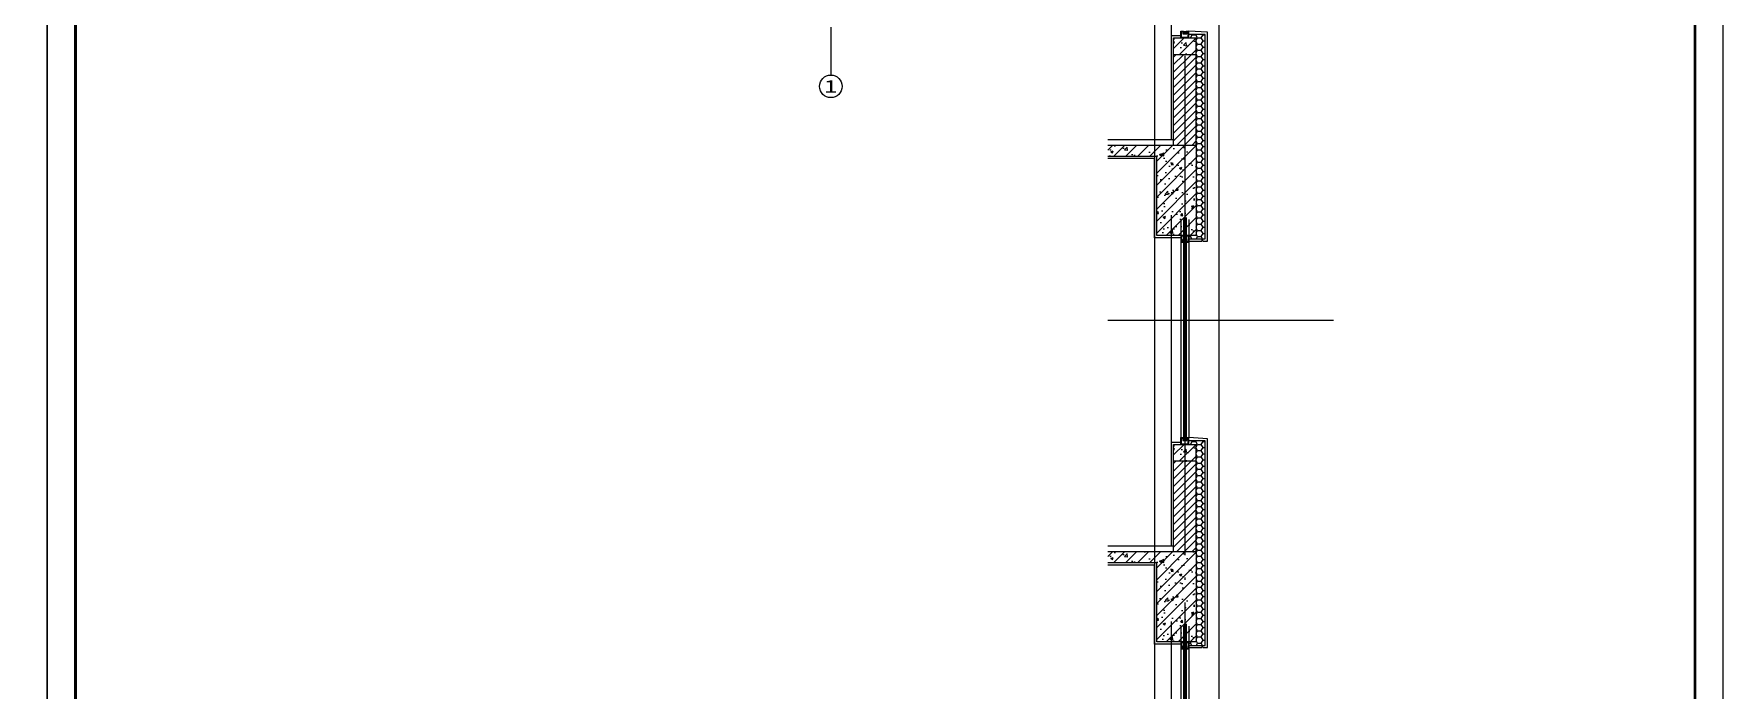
# Model space of a CAD drawing. Extents: x 39238 to 748440, y -374049 to 522939.
# Drawn here: x 733471 to 748440, y 226562 to 232374 of the extents above; entities that cross this region are included whole.
import ezdxf
from ezdxf.enums import TextEntityAlignment as Align

# ---------------------------------------------------------------- set-up
doc = ezdxf.new("R2010")
doc.units = 0
doc.header["$LTSCALE"] = 1000
doc.header["$MEASUREMENT"] = 0
doc.linetypes.add('DOTE', pattern=[2.42, 2, -0.2, 0.02, -0.2])
for name, color, linetype in [('AXIS', 3, 'Continuous'), ('AXIS_TEXT', 7, 'Continuous'), ('COLUMN', 9, 'Continuous'), ('DOTE', 1, 'DOTE'), ('Glass(玻璃)', 134, 'Continuous'), ('LINE_LOOK(看线)', 215, 'Continuous'), ('PUB_HATCH(详图填充)', 251, 'Continuous'), ('PUB_TITLE', 7, 'Continuous'), ('Steel(金属)', 151, 'Continuous'), ('WALL', 2, 'Continuous'), ('大样粉刷线', 43, 'Continuous')]:
    doc.layers.add(name, color=color, linetype=linetype)
doc.styles.add('-宋体', font='', dxfattribs={"width": 0.8})
doc.styles.add('COMPLEX', font='COMPLEX')
doc.styles.get('-宋体').set_extended_font_data('SimSun')
pattern_1 = [(45, (845795.69, 380297.74), (-53.03301, 53.03301), []), (50, (845795.69, 380297.74), (215.17805, -18.82564), [22.5, -247.5]), (355, (845795.69, 380297.74), (-41.6254, 225.65764), [18, -198]), (100.4514, (845813.62, 380296.17), (173.55281, 206.83186), [19.12206, -210.34263]), (46.1842, (845795.69, 380357.74), (320.1723, -49.6557), [33.75, -371.25]), (96.6356, (845822.37, 380353.6), (280.3988, 292.23536), [28.6831, -315.5139]), (351.1842, (845795.7, 380357.74), (280.3986, 292.2356), [27, -297]), (21, (845825.69, 380342.74), (179.07212, -120.78567), [22.5, -247.5]), (326, (845825.69, 380342.74), (72.9946, 217.54501), [18, -198]), (71.4514, (845840.6, 380332.68), (252.0668, 96.75915), [19.12206, -210.34263]), (37.5, (845795.69, 380297.74), (3.647957, 99.868156), [0, -195.6, 0, -201, 0, -198.75]), (7.5, (845795.69, 380297.74), (78.92086, 118.323514), [0, -114.6, 0, -191.1, 0, -75.75]), (327.5, (845728.79, 380297.74), (160.14673, -6.76646), [0, -75, 0, -234, 0, -310.5]), (317.5, (845698.79, 380297.74), (174.95585, 30.0315), [0, -97.5, 0, -155.4, 0, -220.5])]
pattern_2 = [(45, (845795.69, 383897.74), (-53.03301, 53.03301), []), (50, (845795.69, 383897.74), (215.17805, -18.82564), [22.5, -247.5]), (355, (845795.69, 383897.74), (-41.6254, 225.65764), [18, -198]), (100.4514, (845813.62, 383896.17), (173.55281, 206.83186), [19.12206, -210.34263]), (46.1842, (845795.69, 383957.74), (320.1723, -49.6557), [33.75, -371.25]), (96.6356, (845822.37, 383953.6), (280.3988, 292.23536), [28.6831, -315.5139]), (351.1842, (845795.7, 383957.74), (280.3986, 292.2356), [27, -297]), (21, (845825.69, 383942.74), (179.07212, -120.78567), [22.5, -247.5]), (326, (845825.69, 383942.74), (72.9946, 217.54501), [18, -198]), (71.4514, (845840.6, 383932.68), (252.0668, 96.75915), [19.12206, -210.34263]), (37.5, (845795.69, 383897.74), (3.647957, 99.868156), [0, -195.6, 0, -201, 0, -198.75]), (7.5, (845795.69, 383897.74), (78.92086, 118.323514), [0, -114.6, 0, -191.1, 0, -75.75]), (327.5, (845728.79, 383897.74), (160.14673, -6.76646), [0, -75, 0, -234, 0, -310.5]), (317.5, (845698.79, 383897.74), (174.95585, 30.0315), [0, -97.5, 0, -155.4, 0, -220.5])]

# ---------------------------------------------------------------- blocks, each defined once
blk = doc.blocks.new('A$C7CEB24DC')
at = {"layer": 'Steel(金属)'}
for p, q in [((-12, 60), (-35, 60)), ((-35, 0), (-35, 60)), ((35, 0), (-35, 0)), ((-17, 55), (-30, 55)), ((-30, 5), (-30, 55)), ((30, 5), (-30, 5)), ((-17, 55), (-17, 35)), ((17, 35), (-17, 35)), ((-12, 60), (-12, 40)), ((12, 40), (-12, 40)), ((12, 60), (12, 40)), ((35, 60), (12, 60)), ((17, 55), (17, 35)), ((30, 55), (17, 55)), ((30, 5), (30, 55)), ((35, 0), (35, 60))]:
    blk.add_line(p, q, dxfattribs=at)
blk = doc.blocks.new('_AXISO')
blk.add_circle((0, 0), 0.5)
at = {"layer": 'AXIS_TEXT', "style": 'COMPLEX', "width": 1.041667}
blk.add_attdef('A', text='', height=0.56, dxfattribs=at).set_placement((-0.25, -0.28), (0.25, -0.28), align=Align.FIT)

msp = doc.modelspace()

# ---------------------------------------------------------------- hatches: boundary and pattern name
at = {"layer": 'PUB_HATCH(详图填充)'}
h = msp.add_hatch(dxfattribs=at)
h.set_pattern_fill('钢筋混凝土', color=256, scale=30, style=0)
h.set_pattern_definition(pattern_2)
h.paths.add_polyline_path([(743670, 232339), (743570, 232339), (743570, 232189), (743670, 232189)])
h.paths.add_polyline_path([(743670, 232189), (743770, 232189), (743770, 232339), (743670, 232339)])
h = msp.add_hatch(dxfattribs=at)
h.set_pattern_fill('HONEY', color=256, scale=20, style=0)
h.set_pattern_definition([(0, (845795.687, 383897.742), (47.625, 27.4963), [31.75, -63.5]), (120, (845795.687, 383897.742), (-47.6249943, 27.49631), [31.75, -63.5]), (60, (845795.687, 383897.742), (5.7e-06, 54.99261), [-63.5, 31.75])])
h.paths.add_polyline_path([(743770, 231389), (743770, 230589), (743705, 230589), (743705, 230559), (743850, 230559), (743850, 232369), (743705, 232369), (743705, 232339), (743770, 232339), (743770, 232189)])
h = msp.add_hatch(dxfattribs=at)
h.set_pattern_fill('ANSI31', color=256, scale=30, style=0)
h.set_pattern_definition([(45, (845795.687, 383897.74), (-33.67596, 33.67596), [])])
h.paths.add_polyline_path([(743770, 232189), (743670, 232189), (743670, 231389), (743770, 231389)])
h.paths.add_polyline_path([(743670, 232189), (743570, 232189), (743570, 231389), (743670, 231389)])
h = msp.add_hatch(dxfattribs=at)
h.set_pattern_fill('钢筋混凝土', color=256, scale=30, style=0)
h.set_pattern_definition(pattern_2)
h.paths.add_polyline_path([(743770, 231389), (742988, 231389), (742988, 231289), (743420, 231289), (743420, 230589), (743770, 230589)])
h = msp.add_hatch(dxfattribs=at)
h.set_pattern_fill('钢筋混凝土', color=256, scale=30, style=0)
h.set_pattern_definition(pattern_1)
h.paths.add_polyline_path([(743670, 228739), (743570, 228739), (743570, 228589), (743670, 228589)])
h.paths.add_polyline_path([(743670, 228589), (743770, 228589), (743770, 228739), (743670, 228739)])
h = msp.add_hatch(dxfattribs=at)
h.set_pattern_fill('HONEY', color=256, scale=20, style=0)
h.set_pattern_definition([(0, (845795.687, 380297.742), (47.625, 27.4963), [31.75, -63.5]), (120, (845795.687, 380297.742), (-47.6249943, 27.49631), [31.75, -63.5]), (60, (845795.687, 380297.742), (5.7e-06, 54.99261), [-63.5, 31.75])])
h.paths.add_polyline_path([(743770, 227789), (743770, 226989), (743705, 226989), (743705, 226959), (743850, 226959), (743850, 228769), (743705, 228769), (743705, 228739), (743770, 228739), (743770, 228589)])
h = msp.add_hatch(dxfattribs=at)
h.set_pattern_fill('ANSI31', color=256, scale=30, style=0)
h.set_pattern_definition([(45, (845795.687, 380297.74), (-33.67596, 33.67596), [])])
h.paths.add_polyline_path([(743770, 228589), (743670, 228589), (743670, 227789), (743770, 227789)])
h.paths.add_polyline_path([(743670, 228589), (743570, 228589), (743570, 227789), (743670, 227789)])
h = msp.add_hatch(dxfattribs=at)
h.set_pattern_fill('钢筋混凝土', color=256, scale=30, style=0)
h.set_pattern_definition(pattern_1)
h.paths.add_polyline_path([(743770, 227789), (742988, 227789), (742988, 227689), (743420, 227689), (743420, 226989), (743770, 226989)])

# ---------------------------------------------------------------- linework, layer by layer
at = {"layer": 'AXIS'}
msp.add_line((740532, 232434), (740532, 232009), dxfattribs=at)
at = {"layer": 'COLUMN'}
for p, q in [((743570, 232339), (743770, 232339)), ((743570, 232189), (743570, 232339)), ((743770, 232189), (743770, 232339)), ((743770, 232189), (743570, 232189)), ((743570, 228739), (743770, 228739)), ((743570, 228589), (743570, 228739)), ((743770, 228589), (743770, 228739)), ((743770, 228589), (743570, 228589))]:
    msp.add_line(p, q, dxfattribs=at)
for points in [[(742988, 231389), (743770, 231389), (743770, 230589), (743420, 230589), (743420, 231289), (742988, 231289)], [(742988, 227789), (743770, 227789), (743770, 226989), (743420, 226989), (743420, 227689), (742988, 227689)]]:
    msp.add_lwpolyline(points, dxfattribs=at)
at = {"layer": 'DOTE', "linetype": 'DOTE'}
for p, q in [((743670, 239439), (743670, 214775)), ((742988, 229839), (745158, 229839))]:
    msp.add_line(p, q, dxfattribs=at)
at = {"layer": 'Glass(玻璃)'}
for p, q in [((743635, 230729), (743635, 228799)), ((743658, 230729, 0), (743658, 228779)), ((743658, 230729, 0), (743658, 228779)), ((743664, 230749, 0), (743664, 228779)), ((743676, 230749, 0), (743676, 228779)), ((743682, 230749, 0), (743682, 228799)), ((743705, 230729), (743705, 228799)), ((743635, 227129), (743635, 225199)), ((743658, 227129, 0), (743658, 225179)), ((743658, 227129, 0), (743658, 225179)), ((743664, 227149, 0), (743664, 225179)), ((743676, 227149, 0), (743676, 225179)), ((743682, 227149, 0), (743682, 225199)), ((743705, 227129), (743705, 225199))]:
    msp.add_line(p, q, dxfattribs=at)
at = {"layer": 'LINE_LOOK(看线)'}
for p, q in [((743400, 236319, -32813), (743400, 231439)), ((743550, 232359), (743550, 234369)), ((743970, 234339), (743970, 217389)), ((743400, 232719, -32813), (743400, 227839)), ((743550, 228759), (743550, 230769)), ((743400, 229119, -32813), (743400, 224239)), ((743550, 225159), (743550, 227169))]:
    msp.add_line(p, q, dxfattribs=at)
at = {"layer": 'PUB_TITLE'}
for points in [[(718740, 211630), (733590, 211630), (733590, 243155), (718740, 243155)], [(733590, 211630), (748440, 211630), (748440, 243155), (733590, 243155)]]:
    msp.add_lwpolyline(points, close=True, dxfattribs=at)
at = {"layer": 'PUB_TITLE', "const_width": 25}
msp.add_lwpolyline([(733840, 211880), (748190, 211880), (748190, 242530), (733840, 242530)], close=True, dxfattribs=at)
at = {"layer": 'WALL'}
for p, q in [((743570, 231389), (743570, 232189)), ((743770, 231389), (743770, 232189)), ((743570, 227789), (743570, 228589)), ((743770, 227789), (743770, 228589))]:
    msp.add_line(p, q, dxfattribs=at)
at = {"layer": '大样粉刷线'}
for p, q in [((743550, 232359), (743635, 232359)), ((743550, 231439), (743550, 232359)), ((743550, 228759), (743635, 228759)), ((743550, 227839), (743550, 228759))]:
    msp.add_line(p, q, dxfattribs=at)
for points in [[(743830, 230539), (743870, 230539), (743870, 232389), (743705, 232399)], [(743705, 230559), (743850, 230559), (743850, 232369), (743705, 232369)], [(742988, 231439), (743570, 231439)], [(743635, 230569), (743400, 230569), (743400, 231269), (742988, 231269)], [(743705, 230539), (743819, 230539)], [(743830, 230539), (743830, 230549), (743820, 230549), (743819, 230539)], [(743830, 226939), (743870, 226939), (743870, 228789), (743705, 228799)], [(743705, 226959), (743850, 226959), (743850, 228769), (743705, 228769)], [(742988, 227839), (743570, 227839)], [(743635, 226969), (743400, 226969), (743400, 227669), (742988, 227669)], [(743705, 226939), (743819, 226939)], [(743830, 226939), (743830, 226949), (743820, 226949), (743819, 226939)]]:
    msp.add_lwpolyline(points, dxfattribs=at)

# ---------------------------------------------------------------- block references
at = {"xscale": -1}
for p in [(743670, 232339), (743670, 228739)]:
    msp.add_blockref('A$C7CEB24DC', p, dxfattribs=at)
at = {"rotation": 180}
for p in [(743670, 230589), (743670, 226989)]:
    msp.add_blockref('A$C7CEB24DC', p, dxfattribs=at)
at = {"layer": 'AXIS'}
ref = msp.add_blockref('_AXISO', (740532, 231909), dxfattribs=dict(at, xscale=200, yscale=200, zscale=200))
ref.add_attrib('A', '1', dxfattribs={"layer": 'AXIS_TEXT', "height": 113, "style": '-宋体', "width": 1.757812}).set_placement((740475, 231853), (740588, 231853), align=Align.FIT)

doc.saveas('drawing.dxf')
